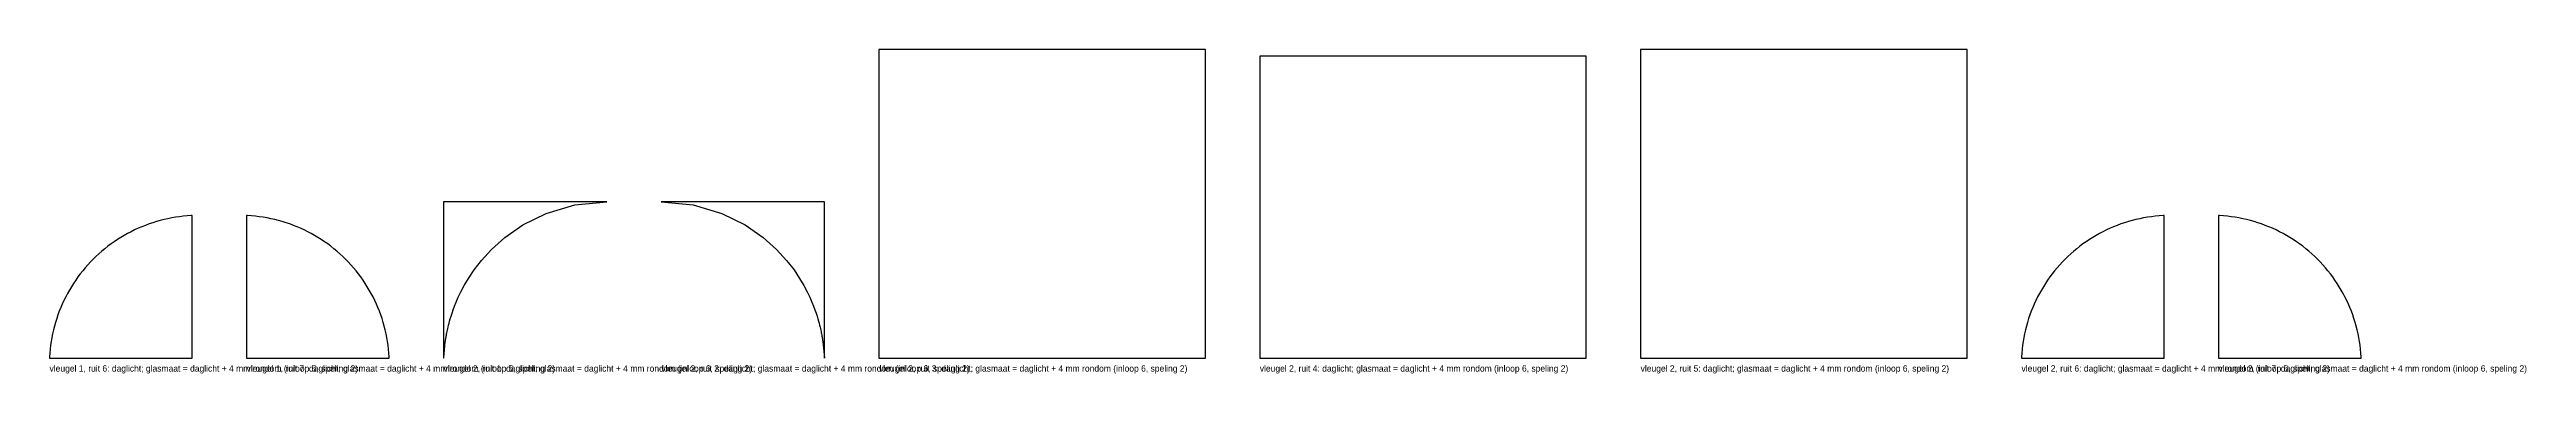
# Model space of a CAD drawing. Header units: millimetres. Extents: x 0 to 8933, y -34 to 680.
# Drawn here: x 3476 to 8933, y -34 to 680 of the extents above; entities that cross this region are included whole.
import ezdxf

# ---------------------------------------------------------------- set-up
doc = ezdxf.new("R2010")
doc.units = ezdxf.units.MM

msp = doc.modelspace()

# ---------------------------------------------------------------- linework, layer by layer
at = {"layer": 'DAGLICHT'}
for p, q in [((6022.2733, 680.5), (5303.2733, 680.5)), ((5303.2733, 680.5), (5303.2733, 0)), ((6022.2733, 0), (6022.2733, 680.5)), ((6861.2733, 665.5), (6142.2733, 665.5)), ((6142.2733, 665.5), (6142.2733, 0)), ((6861.2733, 0), (6861.2733, 665.5)), ((7700.2733, 680.5), (6981.2733, 680.5)), ((6981.2733, 680.5), (6981.2733, 0)), ((7700.2733, 0), (7700.2733, 680.5)), ((4703.7733, 344.5), (4344.2733, 344.5)), ((4344.2733, 344.5), (4344.2733, 0)), ((4570.4182, 318.8513), (4633.3637, 337.5376)), ((4633.3637, 337.5376), (4703.7733, 344.5)), ((4823.7733, 344.5), (4894.1828, 337.5376)), ((5183.2733, 344.5), (4823.7733, 344.5)), ((4894.1828, 337.5376), (4957.1283, 318.8513)), ((5183.2733, 0), (5183.2733, 344.5)), ((3647.9128, 274.5702), (3640.3866, 270.3554)), ((3655.5468, 278.5866), (3647.9128, 274.5702)), ((3663.2832, 282.4019), (3655.5468, 278.5866)), ((3671.1169, 286.0132), (3663.2832, 282.4019)), ((3679.0424, 289.4183), (3671.1169, 286.0132)), ((3687.0544, 292.6148), (3679.0424, 289.4183)), ((3695.1473, 295.6004), (3687.0544, 292.6148)), ((3703.3155, 298.3731), (3695.1473, 295.6004)), ((3711.5536, 300.9311), (3703.3155, 298.3731)), ((3719.8558, 303.2726), (3711.5536, 300.9311)), ((3728.2164, 305.3959), (3719.8558, 303.2726)), ((3736.6297, 307.2996), (3728.2164, 305.3959)), ((3745.09, 308.9825), (3736.6297, 307.2996)), ((3753.5915, 310.4433), (3745.09, 308.9825)), ((3762.1282, 311.6811), (3753.5915, 310.4433)), ((3770.6945, 312.695), (3762.1282, 311.6811)), ((3779.2844, 313.4843), (3770.6945, 312.695)), ((3787.8919, 314.0484), (3779.2844, 313.4843)), ((3790.1366, 314.1366), (3787.8919, 314.0484)), ((3790.1366, 0), (3790.1366, 314.1366)), ((3912.3813, 314.0484), (3910.1366, 314.1366)), ((3910.1366, 314.1366), (3910.1366, 0)), ((3920.9889, 313.4843), (3912.3813, 314.0484)), ((3929.5788, 312.695), (3920.9889, 313.4843)), ((3938.145, 311.6811), (3929.5788, 312.695)), ((3946.6818, 310.4433), (3938.145, 311.6811)), ((3955.1832, 308.9825), (3946.6818, 310.4433)), ((3963.6435, 307.2996), (3955.1832, 308.9825)), ((3972.0569, 305.3959), (3963.6435, 307.2996)), ((3980.4175, 303.2726), (3972.0569, 305.3959)), ((3988.7197, 300.9311), (3980.4175, 303.2726)), ((3996.9577, 298.3731), (3988.7197, 300.9311)), ((4005.126, 295.6004), (3996.9577, 298.3731)), ((4013.2189, 292.6148), (4005.126, 295.6004)), ((4021.2308, 289.4183), (4013.2189, 292.6148)), ((4029.1564, 286.0132), (4021.2308, 289.4183)), ((4036.99, 282.4019), (4029.1564, 286.0132)), ((4044.7265, 278.5866), (4036.99, 282.4019)), ((4052.3604, 274.5702), (4044.7265, 278.5866)), ((4059.8866, 270.3554), (4052.3604, 274.5702)), ((4479.3857, 265.8745), (4519.001, 293.382)), ((4519.001, 293.382), (4570.4182, 318.8513)), ((4957.1283, 318.8513), (5008.5455, 293.382)), ((5008.5455, 293.382), (5048.1608, 265.8745)), ((7992.1861, 274.5702), (7984.6599, 270.3554)), ((7999.82, 278.5866), (7992.1861, 274.5702)), ((8007.5565, 282.4019), (7999.82, 278.5866)), ((8015.3902, 286.0132), (8007.5565, 282.4019)), ((8023.3157, 289.4183), (8015.3902, 286.0132)), ((8031.3276, 292.6148), (8023.3157, 289.4183)), ((8039.4205, 295.6004), (8031.3276, 292.6148)), ((8047.5888, 298.3731), (8039.4205, 295.6004)), ((8055.8268, 300.9311), (8047.5888, 298.3731)), ((8064.129, 303.2726), (8055.8268, 300.9311)), ((8072.4896, 305.3959), (8064.129, 303.2726)), ((8080.903, 307.2996), (8072.4896, 305.3959)), ((8089.3633, 308.9825), (8080.903, 307.2996)), ((8097.8647, 310.4433), (8089.3633, 308.9825)), ((8106.4015, 311.6811), (8097.8647, 310.4433)), ((8114.9677, 312.695), (8106.4015, 311.6811)), ((8123.5576, 313.4843), (8114.9677, 312.695)), ((8132.1652, 314.0484), (8123.5576, 313.4843)), ((8134.4099, 314.1366), (8132.1652, 314.0484)), ((8134.4099, 0), (8134.4099, 314.1366)), ((8256.6546, 314.0484), (8254.4099, 314.1366)), ((8254.4099, 314.1366), (8254.4099, 0)), ((8265.2622, 313.4843), (8256.6546, 314.0484)), ((8273.852, 312.695), (8265.2622, 313.4843)), ((8282.4183, 311.6811), (8273.852, 312.695)), ((8290.955, 310.4433), (8282.4183, 311.6811)), ((8299.4565, 308.9825), (8290.955, 310.4433)), ((8307.9168, 307.2996), (8299.4565, 308.9825)), ((8316.3301, 305.3959), (8307.9168, 307.2996)), ((8324.6908, 303.2726), (8316.3301, 305.3959)), ((8332.9929, 300.9311), (8324.6908, 303.2726)), ((8341.231, 298.3731), (8332.9929, 300.9311)), ((8349.3992, 295.6004), (8341.231, 298.3731)), ((8357.4921, 292.6148), (8349.3992, 295.6004)), ((8365.5041, 289.4183), (8357.4921, 292.6148)), ((8373.4296, 286.0132), (8365.5041, 289.4183)), ((8381.2633, 282.4019), (8373.4296, 286.0132)), ((8388.9997, 278.5866), (8381.2633, 282.4019)), ((8396.6337, 274.5702), (8388.9997, 278.5866)), ((8404.1599, 270.3554), (8396.6337, 274.5702)), ((3578.3238, 224.0109), (3572.1449, 217.9917)), ((3584.6581, 229.8662), (3578.3238, 224.0109)), ((3591.1435, 235.5538), (3584.6581, 229.8662)), ((3597.7756, 241.0696), (3591.1435, 235.5538)), ((3604.5497, 246.4099), (3597.7756, 241.0696)), ((3611.4614, 251.5711), (3604.5497, 246.4099)), ((3618.5058, 256.5496), (3611.4614, 251.5711)), ((3625.6781, 261.342), (3618.5058, 256.5496)), ((3632.9733, 265.9449), (3625.6781, 261.342)), ((3640.3866, 270.3554), (3632.9733, 265.9449)), ((4067.2999, 265.9449), (4059.8866, 270.3554)), ((4074.5952, 261.342), (4067.2999, 265.9449)), ((4081.7675, 256.5496), (4074.5952, 261.342)), ((4088.8119, 251.5711), (4081.7675, 256.5496)), ((4095.7235, 246.4099), (4088.8119, 251.5711)), ((4102.4977, 241.0696), (4095.7235, 246.4099)), ((4109.1298, 235.5538), (4102.4977, 241.0696)), ((4115.6152, 229.8662), (4109.1298, 235.5538)), ((4121.9495, 224.0109), (4115.6152, 229.8662)), ((4128.1283, 217.9917), (4121.9495, 224.0109)), ((4427.7551, 215.335), (4449.7451, 239.3815)), ((4449.7451, 239.3815), (4479.3857, 265.8745)), ((5048.1608, 265.8745), (5077.8014, 239.3815)), ((5077.8014, 239.3815), (5099.7914, 215.335)), ((7922.597, 224.0109), (7916.4182, 217.9917)), ((7928.9313, 229.8662), (7922.597, 224.0109)), ((7935.4167, 235.5538), (7928.9313, 229.8662)), ((7942.0488, 241.0696), (7935.4167, 235.5538)), ((7948.823, 246.4099), (7942.0488, 241.0696)), ((7955.7346, 251.5711), (7948.823, 246.4099)), ((7962.779, 256.5496), (7955.7346, 251.5711)), ((7969.9513, 261.342), (7962.779, 256.5496)), ((7977.2466, 265.9449), (7969.9513, 261.342)), ((7984.6599, 270.3554), (7977.2466, 265.9449)), ((8411.5732, 265.9449), (8404.1599, 270.3554)), ((8418.8684, 261.342), (8411.5732, 265.9449)), ((8426.0407, 256.5496), (8418.8684, 261.342)), ((8433.0851, 251.5711), (8426.0407, 256.5496)), ((8439.9968, 246.4099), (8433.0851, 251.5711)), ((8446.7709, 241.0696), (8439.9968, 246.4099)), ((8453.403, 235.5538), (8446.7709, 241.0696)), ((8459.8884, 229.8662), (8453.403, 235.5538)), ((8466.2227, 224.0109), (8459.8884, 229.8662)), ((8472.4016, 217.9917), (8466.2227, 224.0109)), ((3528.7947, 164.4586), (3524.1917, 157.1633)), ((3533.587, 171.6309), (3528.7947, 164.4586)), ((3538.5655, 178.6752), (3533.587, 171.6309)), ((3543.7267, 185.5869), (3538.5655, 178.6752)), ((3549.067, 192.3611), (3543.7267, 185.5869)), ((3554.5829, 198.9931), (3549.067, 192.3611)), ((3560.2704, 205.4785), (3554.5829, 198.9931)), ((3566.1258, 211.8128), (3560.2704, 205.4785)), ((3572.1449, 217.9917), (3566.1258, 211.8128)), ((4134.1475, 211.8128), (4128.1283, 217.9917)), ((4140.0028, 205.4785), (4134.1475, 211.8128)), ((4145.6904, 198.9931), (4140.0028, 205.4785)), ((4151.2062, 192.3611), (4145.6904, 198.9931)), ((4156.5466, 185.5869), (4151.2062, 192.3611)), ((4161.7077, 178.6752), (4156.5466, 185.5869)), ((4166.6862, 171.6309), (4161.7077, 178.6752)), ((4171.4786, 164.4586), (4166.6862, 171.6309)), ((4176.0816, 157.1633), (4171.4786, 164.4586)), ((4389.6168, 159.7741), (4399.037, 175.7251)), ((4399.037, 175.7251), (4411.3735, 194.1474)), ((4411.3735, 194.1474), (4427.7551, 215.335)), ((5099.7914, 215.335), (5116.173, 194.1474)), ((5116.173, 194.1474), (5128.5095, 175.7251)), ((5128.5095, 175.7251), (5137.9297, 159.7741)), ((7873.0679, 164.4586), (7868.4649, 157.1633)), ((7877.8603, 171.6309), (7873.0679, 164.4586)), ((7882.8388, 178.6752), (7877.8603, 171.6309)), ((7888, 185.5869), (7882.8388, 178.6752)), ((7893.3403, 192.3611), (7888, 185.5869)), ((7898.8561, 198.9931), (7893.3403, 192.3611)), ((7904.5437, 205.4785), (7898.8561, 198.9931)), ((7910.399, 211.8128), (7904.5437, 205.4785)), ((7916.4182, 217.9917), (7910.399, 211.8128)), ((8478.4207, 211.8128), (8472.4016, 217.9917)), ((8484.2761, 205.4785), (8478.4207, 211.8128)), ((8489.9636, 198.9931), (8484.2761, 205.4785)), ((8495.4795, 192.3611), (8489.9636, 198.9931)), ((8500.8198, 185.5869), (8495.4795, 192.3611)), ((8505.981, 178.6752), (8500.8198, 185.5869)), ((8510.9595, 171.6309), (8505.981, 178.6752)), ((8515.7518, 164.4586), (8510.9595, 171.6309)), ((8520.3548, 157.1633), (8515.7518, 164.4586)), ((3500.7183, 111.0942), (3497.5219, 103.0822)), ((3504.1234, 119.0197), (3500.7183, 111.0942)), ((3507.7348, 126.8534), (3504.1234, 119.0197)), ((3511.55, 134.5899), (3507.7348, 126.8534)), ((3515.5664, 142.2238), (3511.55, 134.5899)), ((3519.7813, 149.75), (3515.5664, 142.2238)), ((3524.1917, 157.1633), (3519.7813, 149.75)), ((4180.492, 149.75), (4176.0816, 157.1633)), ((4184.7069, 142.2238), (4180.492, 149.75)), ((4188.7233, 134.5899), (4184.7069, 142.2238)), ((4192.5385, 126.8534), (4188.7233, 134.5899)), ((4196.1499, 119.0197), (4192.5385, 126.8534)), ((4199.5549, 111.0942), (4196.1499, 119.0197)), ((4202.7514, 103.0822), (4199.5549, 111.0942)), ((4365.2703, 106.062), (4368.2957, 114.2093)), ((4368.2957, 114.2093), (4371.9954, 123.433)), ((4371.9954, 123.433), (4376.5745, 133.9336)), ((4376.5745, 133.9336), (4382.3161, 145.9521)), ((4382.3161, 145.9521), (4389.6168, 159.7741)), ((5137.9297, 159.7741), (5145.2304, 145.9521)), ((5145.2304, 145.9521), (5150.972, 133.9336)), ((5150.972, 133.9336), (5155.5511, 123.433)), ((5155.5511, 123.433), (5159.2508, 114.2093)), ((5159.2508, 114.2093), (5162.2762, 106.062)), ((7844.9916, 111.0942), (7841.7951, 103.0822)), ((7848.3967, 119.0197), (7844.9916, 111.0942)), ((7852.008, 126.8534), (7848.3967, 119.0197)), ((7855.8232, 134.5899), (7852.008, 126.8534)), ((7859.8396, 142.2238), (7855.8232, 134.5899)), ((7864.0545, 149.75), (7859.8396, 142.2238)), ((7868.4649, 157.1633), (7864.0545, 149.75)), ((8524.7652, 149.75), (8520.3548, 157.1633)), ((8528.9801, 142.2238), (8524.7652, 149.75)), ((8532.9965, 134.5899), (8528.9801, 142.2238)), ((8536.8117, 126.8534), (8532.9965, 134.5899)), ((8540.4231, 119.0197), (8536.8117, 126.8534)), ((8543.8282, 111.0942), (8540.4231, 119.0197)), ((8547.0246, 103.0822), (8543.8282, 111.0942)), ((3484.7407, 61.9202), (3482.837, 53.5069)), ((3486.8641, 70.2809), (3484.7407, 61.9202)), ((3489.2055, 78.5831), (3486.8641, 70.2809)), ((3491.7635, 86.8211), (3489.2055, 78.5831)), ((3494.5363, 94.9894), (3491.7635, 86.8211)), ((3497.5219, 103.0822), (3494.5363, 94.9894)), ((4205.737, 94.9894), (4202.7514, 103.0822)), ((4208.5097, 86.8211), (4205.737, 94.9894)), ((4211.0677, 78.5831), (4208.5097, 86.8211)), ((4213.4092, 70.2809), (4211.0677, 78.5831)), ((4215.5325, 61.9202), (4213.4092, 70.2809)), ((4217.4363, 53.5069), (4215.5325, 61.9202)), ((4350.7595, 52.9817), (4351.2734, 55.598)), ((4351.2734, 55.598), (4351.8502, 58.4193)), ((4351.8502, 58.4193), (4352.5004, 61.4699)), ((4352.5004, 61.4699), (4353.237, 64.7781)), ((4353.237, 64.7781), (4354.0755, 68.3772)), ((4354.0755, 68.3772), (4355.0356, 72.3057)), ((4355.0356, 72.3057), (4356.1413, 76.6093)), ((4356.1413, 76.6093), (4357.4231, 81.3422)), ((4357.4231, 81.3422), (4358.9196, 86.5686)), ((4358.9196, 86.5686), (4360.6802, 92.3657)), ((4360.6802, 92.3657), (4362.7691, 98.8262)), ((4362.7691, 98.8262), (4365.2703, 106.062)), ((5162.2762, 106.062), (5164.7774, 98.8262)), ((5164.7774, 98.8262), (5166.8663, 92.3657)), ((5166.8663, 92.3657), (5168.6269, 86.5686)), ((5168.6269, 86.5686), (5170.1234, 81.3422)), ((5170.1234, 81.3422), (5171.4052, 76.6093)), ((5171.4052, 76.6093), (5172.5109, 72.3057)), ((5172.5109, 72.3057), (5173.471, 68.3772)), ((5173.471, 68.3772), (5174.3096, 64.7781)), ((5174.3096, 64.7781), (5175.0461, 61.4699)), ((5175.0461, 61.4699), (5175.6963, 58.4193)), ((5175.6963, 58.4193), (5176.2731, 55.598)), ((5176.2731, 55.598), (5176.787, 52.9817)), ((7829.014, 61.9202), (7827.1102, 53.5069)), ((7831.1373, 70.2809), (7829.014, 61.9202)), ((7833.4788, 78.5831), (7831.1373, 70.2809)), ((7836.0368, 86.8211), (7833.4788, 78.5831)), ((7838.8095, 94.9894), (7836.0368, 86.8211)), ((7841.7951, 103.0822), (7838.8095, 94.9894)), ((8550.0102, 94.9894), (8547.0246, 103.0822)), ((8552.783, 86.8211), (8550.0102, 94.9894)), ((8555.341, 78.5831), (8552.783, 86.8211)), ((8557.6824, 70.2809), (8555.341, 78.5831)), ((8559.8058, 61.9202), (8557.6824, 70.2809)), ((8561.7095, 53.5069), (8559.8058, 61.9202)), ((3476.0882, 2.2447), (3476, 0)), ((3476, 0), (3790.1366, 0)), ((3476.6524, 10.8523), (3476.0882, 2.2447)), ((3477.4417, 19.4421), (3476.6524, 10.8523)), ((3478.4555, 28.0084), (3477.4417, 19.4421)), ((3479.6933, 36.5452), (3478.4555, 28.0084)), ((3481.1541, 45.0466), (3479.6933, 36.5452)), ((3482.837, 53.5069), (3481.1541, 45.0466)), ((3910.1366, 0), (4224.2733, 0)), ((4219.1191, 45.0466), (4217.4363, 53.5069)), ((4220.5799, 36.5452), (4219.1191, 45.0466)), ((4221.8177, 28.0084), (4220.5799, 36.5452)), ((4222.8316, 19.4421), (4221.8177, 28.0084)), ((4223.6209, 10.8523), (4222.8316, 19.4421)), ((4224.1851, 2.2447), (4223.6209, 10.8523)), ((4224.2733, 0), (4224.1851, 2.2447)), ((4344.2733, 0), (4344.591, 0.1127)), ((4344.591, 0.1127), (4347.8963, 35.9103)), ((4347.8963, 35.9103), (4348.1091, 37.3763)), ((4348.1091, 37.3763), (4348.3411, 38.9283)), ((4348.3411, 38.9283), (4348.5947, 40.5738)), ((4348.5947, 40.5738), (4348.8726, 42.3217)), ((4348.8726, 42.3217), (4349.178, 44.1814)), ((4349.178, 44.1814), (4349.5146, 46.164)), ((4349.5146, 46.164), (4349.8868, 48.2819)), ((4349.8868, 48.2819), (4350.2997, 50.5491)), ((4350.2997, 50.5491), (4350.7595, 52.9817)), ((5176.787, 52.9817), (5177.2468, 50.5491)), ((5177.2468, 50.5491), (5177.6597, 48.2819)), ((5177.6597, 48.2819), (5178.0319, 46.164)), ((5178.0319, 46.164), (5178.3685, 44.1814)), ((5178.3685, 44.1814), (5178.6739, 42.3217)), ((5178.6739, 42.3217), (5178.9518, 40.5738)), ((5178.9518, 40.5738), (5179.2054, 38.9283)), ((5179.2054, 38.9283), (5179.4374, 37.3763)), ((5179.4374, 37.3763), (5179.6502, 35.9103)), ((5179.6502, 35.9103), (5182.9555, 0.1127)), ((5182.9555, 0.1127), (5183.2733, 0)), ((5303.2733, 0), (6022.2733, 0)), ((6142.2733, 0), (6861.2733, 0)), ((6981.2733, 0), (7700.2733, 0)), ((7820.3614, 2.2447), (7820.2733, 0)), ((7820.2733, 0), (8134.4099, 0)), ((7820.9256, 10.8523), (7820.3614, 2.2447)), ((7821.7149, 19.4421), (7820.9256, 10.8523)), ((7822.7288, 28.0084), (7821.7149, 19.4421)), ((7823.9666, 36.5452), (7822.7288, 28.0084)), ((7825.4274, 45.0466), (7823.9666, 36.5452)), ((7827.1102, 53.5069), (7825.4274, 45.0466)), ((8254.4099, 0), (8568.5465, 0)), ((8563.3924, 45.0466), (8561.7095, 53.5069)), ((8564.8532, 36.5452), (8563.3924, 45.0466)), ((8566.091, 28.0084), (8564.8532, 36.5452)), ((8567.1048, 19.4421), (8566.091, 28.0084)), ((8567.8941, 10.8523), (8567.1048, 19.4421)), ((8568.4583, 2.2447), (8567.8941, 10.8523)), ((8568.5465, 0), (8568.4583, 2.2447))]:
    msp.add_line(p, q, dxfattribs=at)

# ---------------------------------------------------------------- texts
at = {"layer": 'TEKST'}
for s, p in [('vleugel 1, ruit 6: daglicht; glasmaat = daglicht + 4 mm rondom (inloop 6, speling 2)', (3476, -30)), ('vleugel 1, ruit 7: daglicht; glasmaat = daglicht + 4 mm rondom (inloop 6, speling 2)', (3910.1366, -30)), ('vleugel 2, ruit 1: daglicht; glasmaat = daglicht + 4 mm rondom (inloop 6, speling 2)', (4344.2733, -30)), ('vleugel 2, ruit 2: daglicht; glasmaat = daglicht + 4 mm rondom (inloop 6, speling 2)', (4823.7733, -30)), ('vleugel 2, ruit 3: daglicht; glasmaat = daglicht + 4 mm rondom (inloop 6, speling 2)', (5303.2733, -30)), ('vleugel 2, ruit 4: daglicht; glasmaat = daglicht + 4 mm rondom (inloop 6, speling 2)', (6142.2733, -30)), ('vleugel 2, ruit 5: daglicht; glasmaat = daglicht + 4 mm rondom (inloop 6, speling 2)', (6981.2733, -30)), ('vleugel 2, ruit 6: daglicht; glasmaat = daglicht + 4 mm rondom (inloop 6, speling 2)', (7820.2733, -30)), ('vleugel 2, ruit 7: daglicht; glasmaat = daglicht + 4 mm rondom (inloop 6, speling 2)', (8254.4099, -30))]:
    msp.add_text(s, height=14, dxfattribs=at).set_placement(p)

doc.saveas('drawing.dxf')
